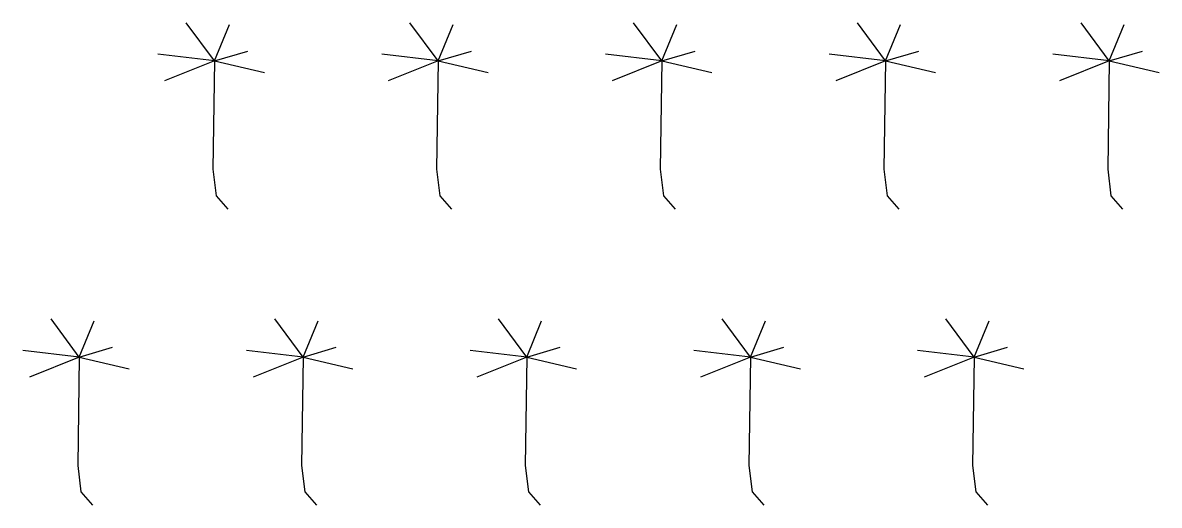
# Model space of a CAD drawing. Header units: metres. Extents: x 273.3 to 295.6, y 245.1 to 254.6.
import ezdxf

# ---------------------------------------------------------------- set-up
doc = ezdxf.new("R2010")
doc.units = ezdxf.units.M
doc.header["$MEASUREMENT"] = 0
doc.layers.get('0').update_dxf_attribs({"linetype": 'CONTINUOUS'})

msp = doc.modelspace()

# ---------------------------------------------------------------- linework, layer by layer
at = {"color": 1}
for points in [[(277.086, 253.802), (276.532, 254.55)], [(281.465, 253.802), (280.911, 254.55)], [(285.844, 253.802), (285.29, 254.55)], [(290.223, 253.802), (289.669, 254.55)], [(294.601, 253.802), (294.047, 254.55)], [(277.086, 253.802), (277.379, 254.518)], [(281.465, 253.802), (281.758, 254.518)], [(285.844, 253.802), (286.137, 254.518)], [(290.223, 253.802), (290.516, 254.518)], [(294.601, 253.802), (294.895, 254.518)], [(277.086, 253.802), (275.978, 253.932)], [(277.086, 253.802), (277.738, 253.997)], [(281.465, 253.802), (280.357, 253.932)], [(281.465, 253.802), (282.117, 253.997)], [(285.844, 253.802), (284.736, 253.932)], [(285.844, 253.802), (286.496, 253.997)], [(290.223, 253.802), (289.115, 253.932)], [(290.223, 253.802), (290.874, 253.997)], [(294.601, 253.802), (293.494, 253.932)], [(294.601, 253.802), (295.253, 253.997)], [(277.086, 253.802), (276.109, 253.411)], [(277.086, 253.802), (277.054, 251.686), (277.119, 251.165), (277.347, 250.905)], [(277.086, 253.802), (278.064, 253.574)], [(281.465, 253.802), (280.487, 253.411)], [(281.465, 253.802), (281.432, 251.686), (281.498, 251.165), (281.726, 250.905)], [(281.465, 253.802), (282.443, 253.574)], [(285.844, 253.802), (284.866, 253.411)], [(285.844, 253.802), (285.811, 251.686), (285.876, 251.165), (286.104, 250.905)], [(285.844, 253.802), (286.821, 253.574)], [(290.223, 253.802), (289.245, 253.411)], [(290.223, 253.802), (290.19, 251.686), (290.255, 251.165), (290.483, 250.905)], [(290.223, 253.802), (291.2, 253.574)], [(294.601, 253.802), (293.624, 253.411)], [(294.601, 253.802), (294.569, 251.686), (294.634, 251.165), (294.862, 250.905)], [(294.601, 253.802), (295.579, 253.574)], [(274.438, 248.004), (273.884, 248.753)], [(278.817, 248.004), (278.263, 248.753)], [(283.196, 248.004), (282.642, 248.753)], [(287.575, 248.004), (287.021, 248.753)], [(291.954, 248.004), (291.4, 248.753)], [(274.438, 248.004), (274.732, 248.72)], [(278.817, 248.004), (279.111, 248.72)], [(283.196, 248.004), (283.489, 248.72)], [(287.575, 248.004), (287.868, 248.72)], [(291.954, 248.004), (292.247, 248.72)], [(274.438, 248.004), (273.331, 248.135)], [(274.438, 248.004), (275.09, 248.2)], [(278.817, 248.004), (277.709, 248.135)], [(278.817, 248.004), (279.469, 248.2)], [(283.196, 248.004), (282.088, 248.135)], [(283.196, 248.004), (283.848, 248.2)], [(287.575, 248.004), (286.467, 248.135)], [(287.575, 248.004), (288.227, 248.2)], [(291.954, 248.004), (290.846, 248.135)], [(291.954, 248.004), (292.606, 248.2)], [(274.438, 248.004), (273.461, 247.614)], [(274.438, 248.004), (274.406, 245.889), (274.471, 245.368), (274.699, 245.108)], [(274.438, 248.004), (275.416, 247.776)], [(278.817, 248.004), (277.84, 247.614)], [(278.817, 248.004), (278.785, 245.889), (278.85, 245.368), (279.078, 245.108)], [(278.817, 248.004), (279.795, 247.776)], [(283.196, 248.004), (282.219, 247.614)], [(283.196, 248.004), (283.164, 245.889), (283.229, 245.368), (283.457, 245.108)], [(283.196, 248.004), (284.174, 247.776)], [(287.575, 248.004), (286.597, 247.614)], [(287.575, 248.004), (287.542, 245.889), (287.608, 245.368), (287.836, 245.108)], [(287.575, 248.004), (288.553, 247.776)], [(291.954, 248.004), (290.976, 247.614)], [(291.954, 248.004), (291.921, 245.889), (291.986, 245.368), (292.214, 245.108)], [(291.954, 248.004), (292.931, 247.776)]]:
    msp.add_lwpolyline(points, dxfattribs=at)

doc.saveas('drawing.dxf')
